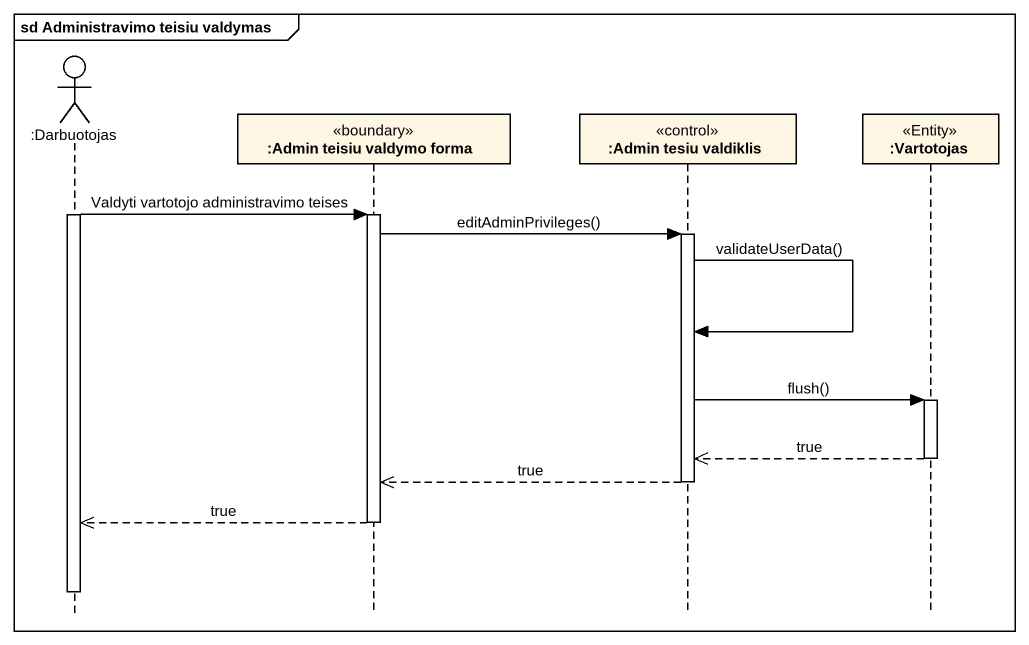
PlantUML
@startuml
mainframe sd Administravimo teisiu valdymas
hide footbox
actor ":Darbuotojas" as Darbuotojas
participant ":Admin teisiu valdymo forma" as Admin_teisiu_valdymo_forma <<boundary>>
participant ":Admin tesiu valdiklis" as Admin_tesiu_valdiklis <<control>>
participant ":Vartotojas" as Vartotojas <<Entity>>

activate Darbuotojas
Darbuotojas -> Admin_teisiu_valdymo_forma : Valdyti vartotojo administravimo teises
activate Admin_teisiu_valdymo_forma
Admin_teisiu_valdymo_forma -> Admin_tesiu_valdiklis : editAdminPrivileges()
activate Admin_tesiu_valdiklis
Admin_tesiu_valdiklis -> Admin_tesiu_valdiklis : validateUserData()
Admin_tesiu_valdiklis -> Vartotojas : flush()
activate Vartotojas
Vartotojas -->> Admin_tesiu_valdiklis : true
deactivate Vartotojas
Admin_tesiu_valdiklis -->> Admin_teisiu_valdymo_forma : true
deactivate Admin_tesiu_valdiklis
Admin_teisiu_valdymo_forma -->> Darbuotojas : true
deactivate Admin_teisiu_valdymo_forma
deactivate Darbuotojas
@enduml
